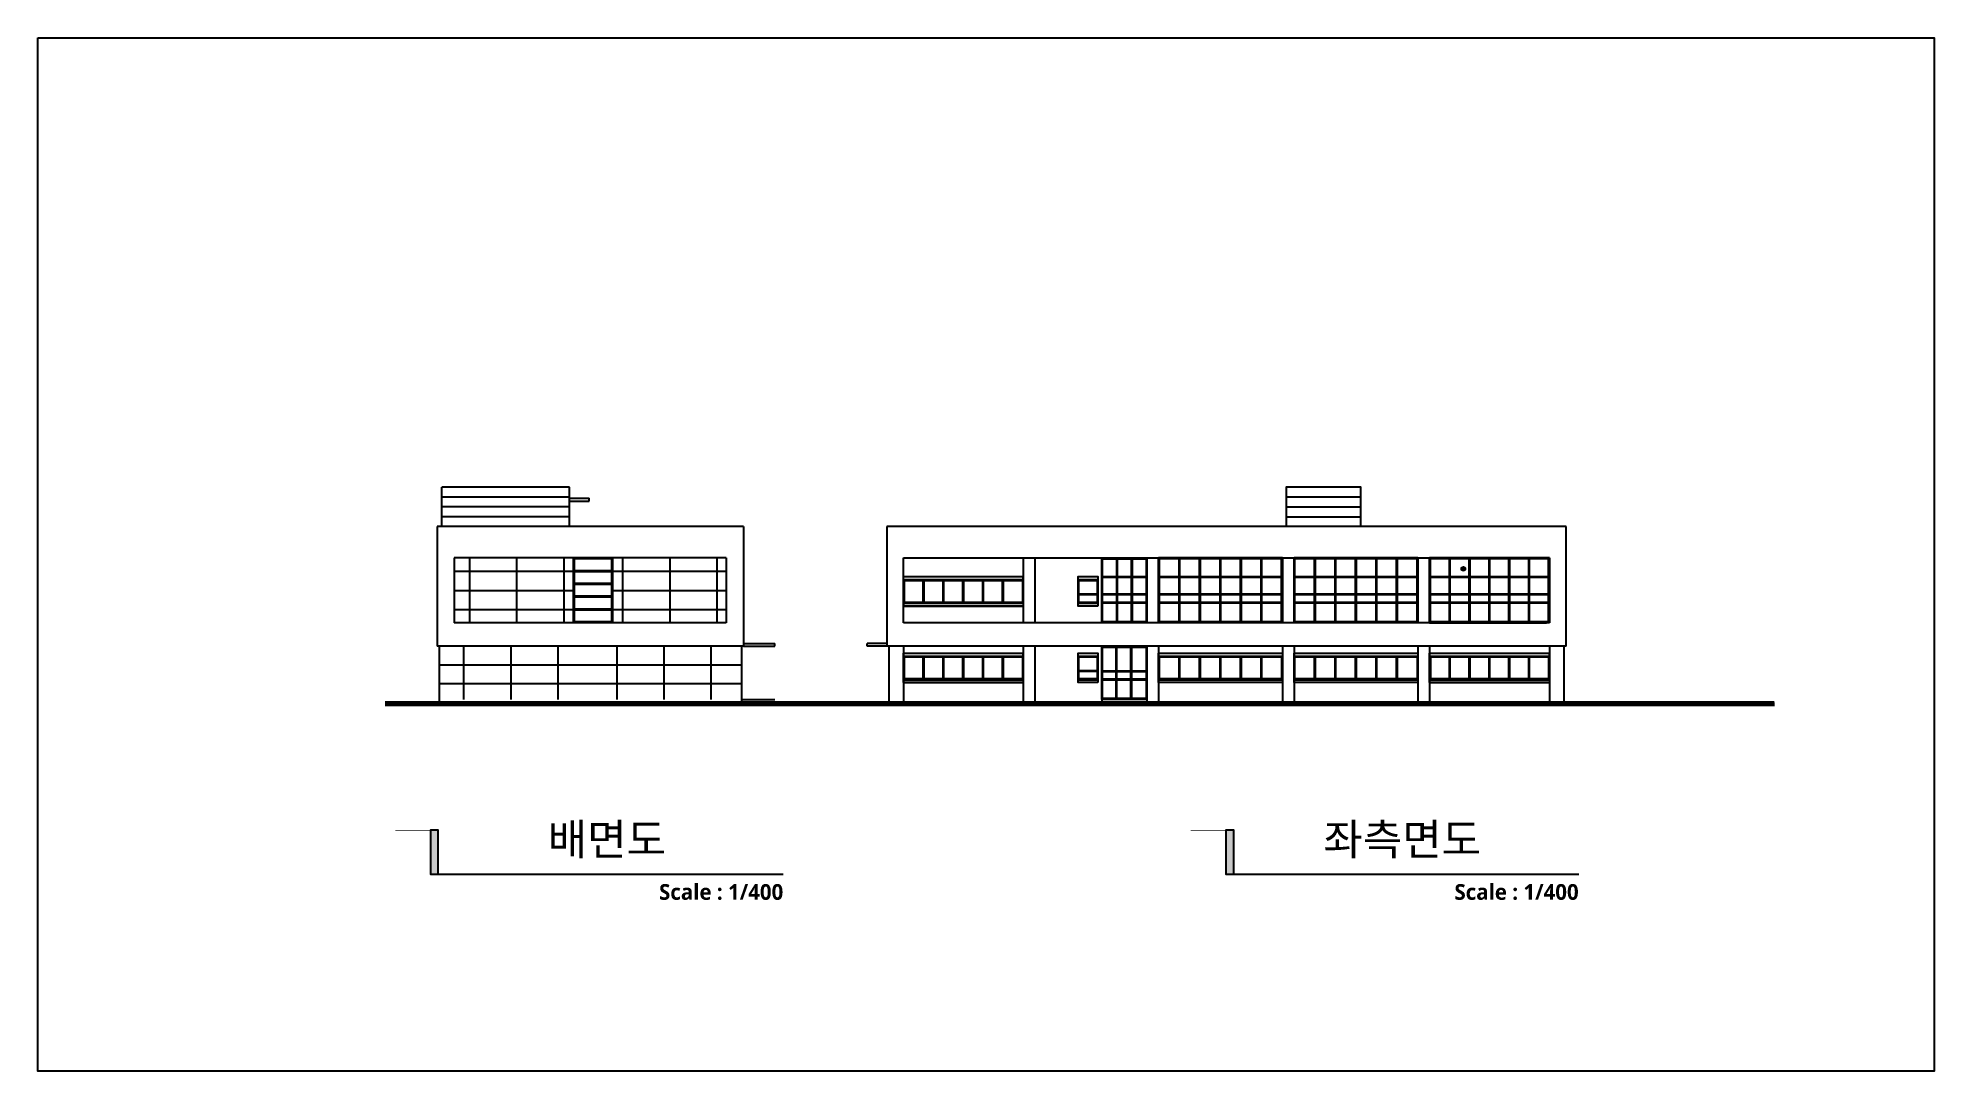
# Model space of a CAD drawing. Header units: millimetres. Extents: x 244051 to 340618, y 59031 to 111651.
import ezdxf
from ezdxf.enums import TextEntityAlignment as Align

# ---------------------------------------------------------------- set-up
doc = ezdxf.new("R2010")
doc.units = ezdxf.units.MM
doc.header["$LTSCALE"] = 100
doc.linetypes.add('PHANTOM', pattern=[25, 20, -1, 1, -1, 1, -1])
for name, color, linetype in [('254', 254, 'Continuous'), ('BW', 124, 'Continuous'), ('ELE2', 8, 'Continuous'), ('ELE3', 124, 'Continuous'), ('ELE4', 160, 'Continuous'), ('ELE8', 8, 'Continuous'), ('Leader', 7, 'Continuous'), ('SITE', 150, 'PHANTOM'), ('SYM', 7, 'Continuous'), ('WIN', 160, 'Continuous'), ('텍스트', 7, 'Continuous')]:
    doc.layers.add(name, color=color, linetype=linetype)
doc.styles.add('Scale', font='NanumGothicExtraBold.ttf')
doc.styles.add('도면제목', font='NanumGothicExtraBold.ttf')

msp = doc.modelspace()

# ---------------------------------------------------------------- hatches: boundary and pattern name
at = {"layer": '254'}
h = msp.add_hatch(color=256, dxfattribs=at)
h.paths.add_polyline_path([(320988, 80124), (320018, 80124), (320018, 79004), (320988, 79004)], flags=17)
h.paths.add_polyline_path([(319978, 80124), (319008, 80124), (319008, 79004), (319978, 79004)], flags=16)
h.paths.add_polyline_path([(318968, 80124), (317998, 80124), (317998, 79004), (318968, 79004)], flags=16)
h.paths.add_polyline_path([(316988, 79004), (317958, 79004), (317958, 80124), (316988, 80124)], flags=16)
h.paths.add_polyline_path([(315978, 79004), (316948, 79004), (316948, 80124), (315978, 80124)], flags=16)
h.paths.add_polyline_path([(315938, 79004), (320988, 79004), (320988, 80124), (315938, 80124)])
at = {"layer": 'Leader'}
h = msp.add_hatch(color=256, dxfattribs=at)
edge = h.paths.add_edge_path()
edge.add_arc((316645, 84612), 100, 90, 270, ccw=False)
edge.add_arc((316645, 84612), 100, -90, 90, ccw=False)

# ---------------------------------------------------------------- linework, layer by layer
msp.add_lwpolyline([(244051, 111651), (340618, 111651), (340618, 59031), (244051, 59031)], close=True)
at = {"layer": 'BW'}
for p, q in [((300528, 81864), (300528, 85164)), ((301128, 81864), (301128, 85164)), ((301128, 81864), (301128, 85164)), ((307428, 81864), (307428, 85164)), ((308028, 81864), (308028, 85164)), ((314328, 81864), (314328, 85164)), ((314928, 81864), (314928, 85164)), ((321028, 81864), (321028, 85164)), ((264478, 80664), (264478, 77814)), ((279878, 80664), (279878, 77814)), ((287378, 80664), (287378, 77714)), ((288128, 80664), (288128, 77814)), ((294228, 80664), (294228, 77814)), ((294228, 80664), (294228, 77964)), ((294828, 80664), (294828, 77814)), ((298228, 80664), (298228, 77814)), ((300528, 80664), (300528, 77814)), ((301128, 80664), (301128, 77814)), ((307428, 80664), (307428, 77814)), ((308028, 80664), (308028, 77814)), ((314328, 80664), (314328, 77814)), ((314928, 80664), (314928, 77814)), ((321028, 80664), (321028, 77814)), ((321028, 80664), (321028, 77964)), ((321778, 77714), (321778, 80664)), ((321778, 77814), (321778, 80664))]:
    msp.add_line(p, q, dxfattribs=at)
at = {"layer": 'ELE2'}
for p, q in [((264378, 86764), (264378, 80664)), ((279978, 86764), (264378, 86764)), ((279978, 86764), (279978, 80664)), ((321878, 86764), (287278, 86764)), ((287278, 86764), (287278, 80664)), ((321878, 80664), (321878, 86764)), ((265248, 85164), (265248, 81864)), ((279108, 85164), (265248, 85164)), ((279108, 85164), (279108, 81864)), ((288128, 85164), (321028, 85164)), ((288128, 81864), (288128, 85164)), ((314928, 85164), (314928, 81864)), ((321028, 85164), (321028, 81864)), ((279108, 81864), (265248, 81864)), ((321028, 81864), (288128, 81864)), ((279978, 80664), (264378, 80664)), ((321878, 80664), (287278, 80664))]:
    msp.add_line(p, q, dxfattribs=at)
at = {"layer": 'ELE3'}
for p, q in [((271128, 88764), (264628, 88764)), ((264628, 86764), (264628, 88764)), ((271128, 86764), (271128, 88764)), ((294228, 85164), (294228, 81864)), ((294828, 85164), (294828, 81864)), ((298228, 85164), (298228, 81864)), ((301128, 85164), (301128, 81864)), ((307428, 85164), (307428, 81864)), ((307428, 85164), (307428, 81864)), ((308028, 85164), (308028, 81864)), ((314328, 85164), (314328, 81864)), ((288128, 84214), (294228, 84214)), ((288128, 84064), (288128, 84214)), ((288128, 84064), (294228, 84064)), ((294228, 84064), (294228, 84214)), ((297028, 84064), (298028, 84064)), ((288128, 82864), (294228, 82864)), ((288128, 82864), (288128, 82714)), ((288128, 82714), (294228, 82714)), ((294228, 82864), (294228, 82714)), ((297028, 82864), (298028, 82864)), ((288128, 80314), (294228, 80314)), ((288128, 80164), (288128, 80314)), ((288128, 80164), (294228, 80164)), ((294228, 80164), (294228, 80314)), ((297028, 80164), (298028, 80164)), ((301128, 80164), (307428, 80164)), ((308028, 80164), (314328, 80164)), ((314928, 80314), (321028, 80314)), ((314928, 80164), (314928, 80314)), ((314928, 80164), (321028, 80164)), ((321028, 80164), (321028, 80314)), ((288128, 78964), (294228, 78964)), ((288128, 78964), (288128, 78814)), ((288128, 78814), (294228, 78814)), ((294228, 78964), (294228, 78814)), ((297028, 78964), (298028, 78964)), ((301128, 78964), (307428, 78964)), ((308028, 78964), (314328, 78964)), ((314928, 78964), (321028, 78964)), ((314928, 78964), (314928, 78814)), ((314928, 78814), (321028, 78814)), ((321028, 78964), (321028, 78814))]:
    msp.add_line(p, q, dxfattribs=at)
msp.add_lwpolyline([(311428, 86764), (311428, 88764), (307628, 88764), (307628, 86764)], dxfattribs=at)
at = {"layer": 'ELE4'}
for p, q in [((271328, 81864), (271328, 85164)), ((273328, 85164), (271328, 85164)), ((273328, 85114), (271328, 85114)), ((271378, 81914), (271378, 85114)), ((273278, 81914), (273278, 85114)), ((273328, 81864), (273328, 85164)), ((298228, 85164), (300528, 85164)), ((298228, 81864), (298228, 85164)), ((298268, 85124), (300488, 85124)), ((298268, 81904), (298268, 85124)), ((298982, 85124), (298982, 81904)), ((299022, 85124), (299022, 81904)), ((299735, 85124), (299735, 81904)), ((299775, 85124), (299775, 81904)), ((300488, 85124), (300488, 81904)), ((300528, 85164), (300528, 81864)), ((301128, 81864), (301128, 85164)), ((307428, 85164), (301128, 85164)), ((307428, 85124), (301128, 85124)), ((301168, 81864), (301168, 85164)), ((302172, 81864), (302172, 85164)), ((302212, 81864), (302212, 85164)), ((303215, 81864), (303215, 85164)), ((303255, 81864), (303255, 85164)), ((304258, 81864), (304258, 85164)), ((304298, 81864), (304298, 85164)), ((305302, 81864), (305302, 85164)), ((305342, 81864), (305342, 85164)), ((306345, 81864), (306345, 85164)), ((306385, 81864), (306385, 85164)), ((307388, 81864), (307388, 85164)), ((307428, 81864), (307428, 85164)), ((308028, 81864), (308028, 85164)), ((314328, 85164), (308028, 85164)), ((314328, 85124), (308028, 85124)), ((308068, 81864), (308068, 85164)), ((309072, 81864), (309072, 85164)), ((309112, 81864), (309112, 85164)), ((310115, 81864), (310115, 85164)), ((310155, 81864), (310155, 85164)), ((311158, 81864), (311158, 85164)), ((311198, 81864), (311198, 85164)), ((312202, 81864), (312202, 85164)), ((312242, 81864), (312242, 85164)), ((313245, 81864), (313245, 85164)), ((313285, 81864), (313285, 85164)), ((314288, 81864), (314288, 85164)), ((314328, 81864), (314328, 85164)), ((314928, 81864), (314928, 85164)), ((321008, 85164), (314928, 85164)), ((320988, 85124), (314928, 85124)), ((314968, 81864), (314968, 85164)), ((315938, 81864), (315938, 85164)), ((315978, 81864), (315978, 85164)), ((321028, 85164), (316933, 85164)), ((316948, 81864), (316948, 85164)), ((316988, 81864), (316988, 85164)), ((317958, 81864), (317958, 85164)), ((317998, 81864), (317998, 85164)), ((318968, 81864), (318968, 85164)), ((319008, 81864), (319008, 85164)), ((319978, 81864), (319978, 85164)), ((320018, 81864), (320018, 85164)), ((320988, 81864), (320988, 85164)), ((321028, 81864), (321028, 85164)), ((273278, 84514), (271378, 84514)), ((273278, 84464), (271378, 84464)), ((288128, 84064), (288128, 82864)), ((288128, 84024), (294228, 84024)), ((288168, 84024), (288168, 82904)), ((289138, 82904), (289138, 84024)), ((289178, 82904), (289178, 84024)), ((290148, 82904), (290148, 84024)), ((290188, 82904), (290188, 84024)), ((291158, 82904), (291158, 84024)), ((291198, 82904), (291198, 84024)), ((292168, 82904), (292168, 84024)), ((292208, 82904), (292208, 84024)), ((293178, 82904), (293178, 84024)), ((293218, 82904), (293218, 84024)), ((294188, 84024), (294188, 82904)), ((294228, 84064), (294228, 82864)), ((300528, 84204), (298268, 84204)), ((300528, 84164), (298268, 84164)), ((307428, 84204), (301128, 84204)), ((307428, 84164), (301128, 84164)), ((314328, 84204), (308028, 84204)), ((314328, 84164), (308028, 84164)), ((320988, 84204), (314928, 84204)), ((320988, 84164), (314928, 84164)), ((273278, 83864), (271378, 83864)), ((273278, 83814), (271378, 83814)), ((273278, 83214), (271378, 83214)), ((273278, 83164), (271378, 83164)), ((300528, 83324), (298268, 83324)), ((300528, 83284), (298268, 83284)), ((307428, 83324), (301128, 83324)), ((307428, 83284), (301128, 83284)), ((314328, 83324), (308028, 83324)), ((314328, 83284), (308028, 83284)), ((320988, 83324), (314928, 83324)), ((320988, 83284), (314928, 83284)), ((273278, 82564), (271378, 82564)), ((273278, 82514), (271378, 82514)), ((288128, 82904), (294228, 82904)), ((300528, 82904), (298268, 82904)), ((300528, 82864), (298268, 82864)), ((307428, 82904), (301128, 82904)), ((307428, 82864), (301128, 82864)), ((314328, 82904), (308028, 82904)), ((314328, 82864), (308028, 82864)), ((320988, 82904), (314928, 82904)), ((320988, 82864), (314928, 82864)), ((273328, 81914), (271328, 81914)), ((273328, 81864), (271328, 81864)), ((300528, 81864), (298228, 81864)), ((300488, 81904), (298268, 81904)), ((307428, 81904), (301128, 81904)), ((307428, 81864), (301128, 81864)), ((314328, 81904), (308028, 81904)), ((314328, 81864), (308028, 81864)), ((320988, 81904), (314928, 81904)), ((321028, 81864), (314928, 81864)), ((288128, 80164), (288128, 78964)), ((294228, 80164), (294228, 78964)), ((298228, 80624), (300528, 80624)), ((298944, 80624), (298944, 77964)), ((298984, 80624), (298984, 77964)), ((299697, 80624), (299697, 77964)), ((299737, 80624), (299737, 77964)), ((314928, 80164), (314928, 78964)), ((321028, 80164), (321028, 78964)), ((288128, 80124), (294228, 80124)), ((288168, 80124), (288168, 79004)), ((289138, 79004), (289138, 80124)), ((289178, 79004), (289178, 80124)), ((290148, 79004), (290148, 80124)), ((290188, 79004), (290188, 80124)), ((291158, 79004), (291158, 80124)), ((291198, 79004), (291198, 80124)), ((292168, 79004), (292168, 80124)), ((292208, 79004), (292208, 80124)), ((293178, 79004), (293178, 80124)), ((293218, 79004), (293218, 80124)), ((294188, 80124), (294188, 79004)), ((298228, 79424), (300528, 79424)), ((298228, 79384), (300528, 79384)), ((302172, 79004), (302172, 80124)), ((302212, 79004), (302212, 80124)), ((303215, 79004), (303215, 80124)), ((303255, 79004), (303255, 80124)), ((304258, 79004), (304258, 80124)), ((304298, 79004), (304298, 80124)), ((305302, 79004), (305302, 80124)), ((305342, 79004), (305342, 80124)), ((306345, 79004), (306345, 80124)), ((306385, 79004), (306385, 80124)), ((309072, 79004), (309072, 80124)), ((309112, 79004), (309112, 80124)), ((310115, 79004), (310115, 80124)), ((310155, 79004), (310155, 80124)), ((311158, 79004), (311158, 80124)), ((311198, 79004), (311198, 80124)), ((312202, 79004), (312202, 80124)), ((312242, 79004), (312242, 80124)), ((313245, 79004), (313245, 80124)), ((313285, 79004), (313285, 80124)), ((314928, 80124), (321028, 80124)), ((314968, 80124), (314968, 79004)), ((315938, 79004), (315938, 80124)), ((315978, 79004), (315978, 80124)), ((316948, 79004), (316948, 80124)), ((316988, 79004), (316988, 80124)), ((317958, 79004), (317958, 80124)), ((317998, 79004), (317998, 80124)), ((318968, 79004), (318968, 80124)), ((319008, 79004), (319008, 80124)), ((319978, 79004), (319978, 80124)), ((320018, 79004), (320018, 80124)), ((320988, 80124), (320988, 79004)), ((288128, 79004), (294228, 79004)), ((298228, 79004), (300528, 79004)), ((298228, 78964), (300528, 78964)), ((314928, 79004), (321028, 79004))]:
    msp.add_line(p, q, dxfattribs=at)
msp.add_lwpolyline([(314928, 81864), (320878, 81864)], dxfattribs=at)
for points in [[(298228, 80664), (300528, 80664), (300528, 77964), (298228, 77964)], [(298268, 80624), (300488, 80624), (300488, 78004), (298268, 78004)]]:
    msp.add_lwpolyline(points, close=True, dxfattribs=at)
for p in [(302192, 85164), (303235, 85164), (304278, 85164), (305322, 85164), (306365, 85164), (309092, 85164), (310135, 85164), (311178, 85164), (312222, 85164), (313265, 85164), (315958, 85164), (316968, 85164), (317978, 85164), (318988, 85164), (319998, 85164), (289158, 84024), (290168, 84024), (291178, 84024), (292188, 84024), (293198, 84024), (289158, 80124), (290168, 80124), (291178, 80124), (292188, 80124), (293198, 80124), (315958, 80124), (316968, 80124), (317978, 80124), (318988, 80124), (319998, 80124)]:
    msp.add_point(p, dxfattribs=at)
at = {"layer": 'ELE8'}
for p, q in [((271128, 88264), (264628, 88264)), ((271128, 88214), (272128, 88214)), ((271128, 88064), (272128, 88064)), ((272128, 88064), (272128, 88214)), ((311428, 88264), (307628, 88264)), ((271128, 87764), (264628, 87764)), ((271128, 87264), (264628, 87264)), ((307628, 87764), (311428, 87764)), ((307628, 87264), (311428, 87264)), ((266028, 85164), (266028, 81864)), ((268428, 85164), (268428, 81864)), ((270828, 85164), (270828, 81864)), ((273828, 85164), (273828, 81864)), ((276228, 85164), (276228, 81864)), ((278628, 85164), (278628, 81864)), ((265248, 84494), (271328, 84494)), ((273328, 84494), (279108, 84494)), ((265248, 83514), (271328, 83514)), ((273328, 83514), (279108, 83514)), ((265248, 82534), (271328, 82534)), ((273328, 82534), (279108, 82534)), ((265728, 80664), (265728, 77964)), ((268128, 80664), (268128, 77964)), ((270528, 80664), (270528, 77964)), ((273528, 80664), (273528, 77964)), ((275928, 80664), (275928, 77964)), ((278328, 80664), (278328, 77964)), ((279978, 80814), (281578, 80814)), ((279978, 80664), (281578, 80664)), ((281578, 80664), (281578, 80814)), ((287278, 80814), (286278, 80814)), ((286278, 80664), (286278, 80814)), ((287278, 80664), (286278, 80664)), ((264478, 79714), (279878, 79714)), ((264478, 78764), (279878, 78764)), ((279878, 77964), (281578, 77964))]:
    msp.add_line(p, q, dxfattribs=at)
at = {"layer": 'Leader'}
msp.add_lwpolyline([(316645, 84512, -1), (316645, 84712, -1)], format="xyb", close=True, dxfattribs=at)
at = {"layer": 'SITE', "linetype": 'Continuous', "ltscale": 0.1}
msp.add_line((332473, 77814), (261728, 77814), dxfattribs=at)
at = {"layer": 'SITE', "linetype": 'Continuous', "ltscale": 0.1, "const_width": 200}
msp.add_lwpolyline([(332503, 77714), (261728, 77714)], dxfattribs=at)
at = {"layer": 'SYM', "const_width": 30}
for points in [[(264042, 71286), (262249, 71286)], [(304549, 71286), (302756, 71286)]]:
    msp.add_lwpolyline(points, dxfattribs=at)
at = {"layer": 'SYM'}
for points in [[(264442, 69054), (264442, 71301), (264042, 71301), (264042, 69054), (282011, 69054)], [(304949, 69054), (304949, 71301), (304549, 71301), (304549, 69054), (322518, 69054)]]:
    msp.add_lwpolyline(points, dxfattribs=at)
for points in [[(264042, 71301), (264442, 71301), (264042, 69054), (264442, 69054)], [(304549, 71301), (304949, 71301), (304549, 69054), (304949, 69054)]]:
    msp.add_solid(points, dxfattribs=at)
at = {"layer": 'WIN'}
for p, q in [((297988, 83324), (297068, 83324)), ((297988, 83284), (297068, 83284)), ((297988, 79424), (297068, 79424)), ((297988, 79384), (297068, 79384))]:
    msp.add_line(p, q, dxfattribs=at)
for points in [[(294228, 82714), (288128, 82714), (288128, 82864), (288128, 82864), (288128, 84064), (288128, 84064), (288128, 84214), (294228, 84214), (294228, 84064), (294228, 84064), (294228, 82864), (294228, 82864)], [(288168, 82904), (288168, 84024), (294188, 84024), (294188, 82904)], [(298028, 82714), (297028, 82714), (297028, 82864), (297028, 82864), (297028, 84064), (297028, 84064), (297028, 84214), (298028, 84214), (298028, 84064), (298028, 84064), (298028, 82864), (298028, 82864)], [(297068, 82904), (297068, 84024), (297988, 84024), (297988, 82904)], [(294228, 78814), (288128, 78814), (288128, 78964), (288128, 78964), (288128, 80164), (288128, 80164), (288128, 80314), (294228, 80314), (294228, 80164), (294228, 80164), (294228, 78964), (294228, 78964)], [(298028, 78814), (297028, 78814), (297028, 78964), (297028, 78964), (297028, 80164), (297028, 80164), (297028, 80314), (298028, 80314), (298028, 80164), (298028, 80164), (298028, 78964), (298028, 78964)], [(307428, 78814), (301128, 78814), (301128, 78964), (301128, 78964), (301128, 80164), (301128, 80164), (301128, 80314), (307428, 80314), (307428, 80164), (307428, 80164), (307428, 78964), (307428, 78964)], [(314328, 78814), (308028, 78814), (308028, 78964), (308028, 78964), (308028, 80164), (308028, 80164), (308028, 80314), (314328, 80314), (314328, 80164), (314328, 80164), (314328, 78964), (314328, 78964)], [(321028, 78814), (314928, 78814), (314928, 78964), (314928, 78964), (314928, 80164), (314928, 80164), (314928, 80314), (321028, 80314), (321028, 80164), (321028, 80164), (321028, 78964), (321028, 78964)], [(288168, 79004), (288168, 80124), (294188, 80124), (294188, 79004)], [(297068, 79004), (297068, 80124), (297988, 80124), (297988, 79004)], [(301168, 79004), (301168, 80124), (307388, 80124), (307388, 79004)], [(308068, 79004), (308068, 80124), (314288, 80124), (314288, 79004)], [(314968, 79004), (314968, 80124), (320988, 80124), (320988, 79004)]]:
    msp.add_lwpolyline(points, close=True, dxfattribs=at)

# ---------------------------------------------------------------- texts
at = {"layer": '텍스트', "style": '도면제목'}
for s, p in [('배면도', (273026, 69554)), ('좌측면도', (313533, 69554))]:
    msp.add_text(s, height=1600, dxfattribs=at).set_placement(p, align=Align.BOTTOM_CENTER)
at = {"layer": '텍스트', "style": 'Scale'}
for p in [(282011, 68554), (322518, 68554)]:
    msp.add_text('Scale : 1/400', height=800, dxfattribs=at).set_placement(p, align=Align.TOP_RIGHT)

doc.saveas('drawing.dxf')
